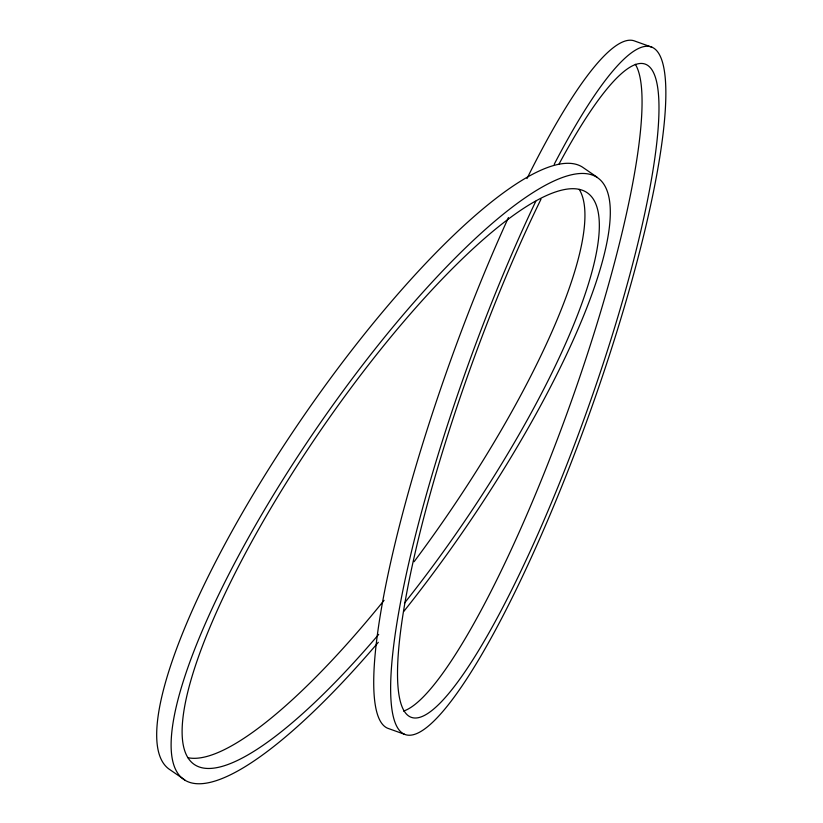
<?xml version="1.0" encoding="UTF-8"?>
<svg xmlns="http://www.w3.org/2000/svg" width="823" height="823" viewBox="0 0 823 823"><rect width="100%" height="100%" fill="white"/><g stroke="black" fill="none" stroke-linecap="round" stroke-linejoin="round"><path stroke-width="1.23" d="M651.929 47.209L635.017 41.15A365.155 65.346 -70.3 0 0 526.987 178.55M404.556 734.301L387.643 728.242A365.155 65.346 -70.3 0 1 508.449 217.56M596.953 177.089L582.365 167.059A365.155 89.563 -55.5 0 0 300.035 421.283A365.155 89.563 -55.5 0 0 170.207 769.875L184.784 779.906M378.313 642.31A365.155 89.563 -55.5 0 1 202.623 629.862A365.155 89.563 -55.5 0 1 578.888 173.602A365.155 89.563 -55.5 0 1 403.856 611.335M378.703 634.389A346.894 85.088 -55.5 0 1 211.902 622.6A346.894 85.088 -55.5 0 1 569.105 188.879A346.894 85.088 -55.5 0 1 404.432 603.156M579.217 189.372A346.894 85.088 -55.5 0 1 414.092 561.708M384.074 600.327A346.894 85.088 -55.5 0 1 187.942 757.705M635.305 64.266A346.894 62.075 -70.3 0 1 569.588 406.151A346.894 62.075 -70.3 0 1 403.517 711.072M554.188 164.333A365.155 65.346 -70.3 0 1 636.241 264.594A365.155 65.346 -70.3 0 1 402.807 733.386A365.155 65.346 -70.3 0 1 535.794 201.275M559.115 163.89A346.894 62.075 -70.3 0 1 626.941 285.272A346.894 62.075 -70.3 0 1 406.788 714.405A346.894 62.075 -70.3 0 1 540.999 199.207"/></g></svg>
